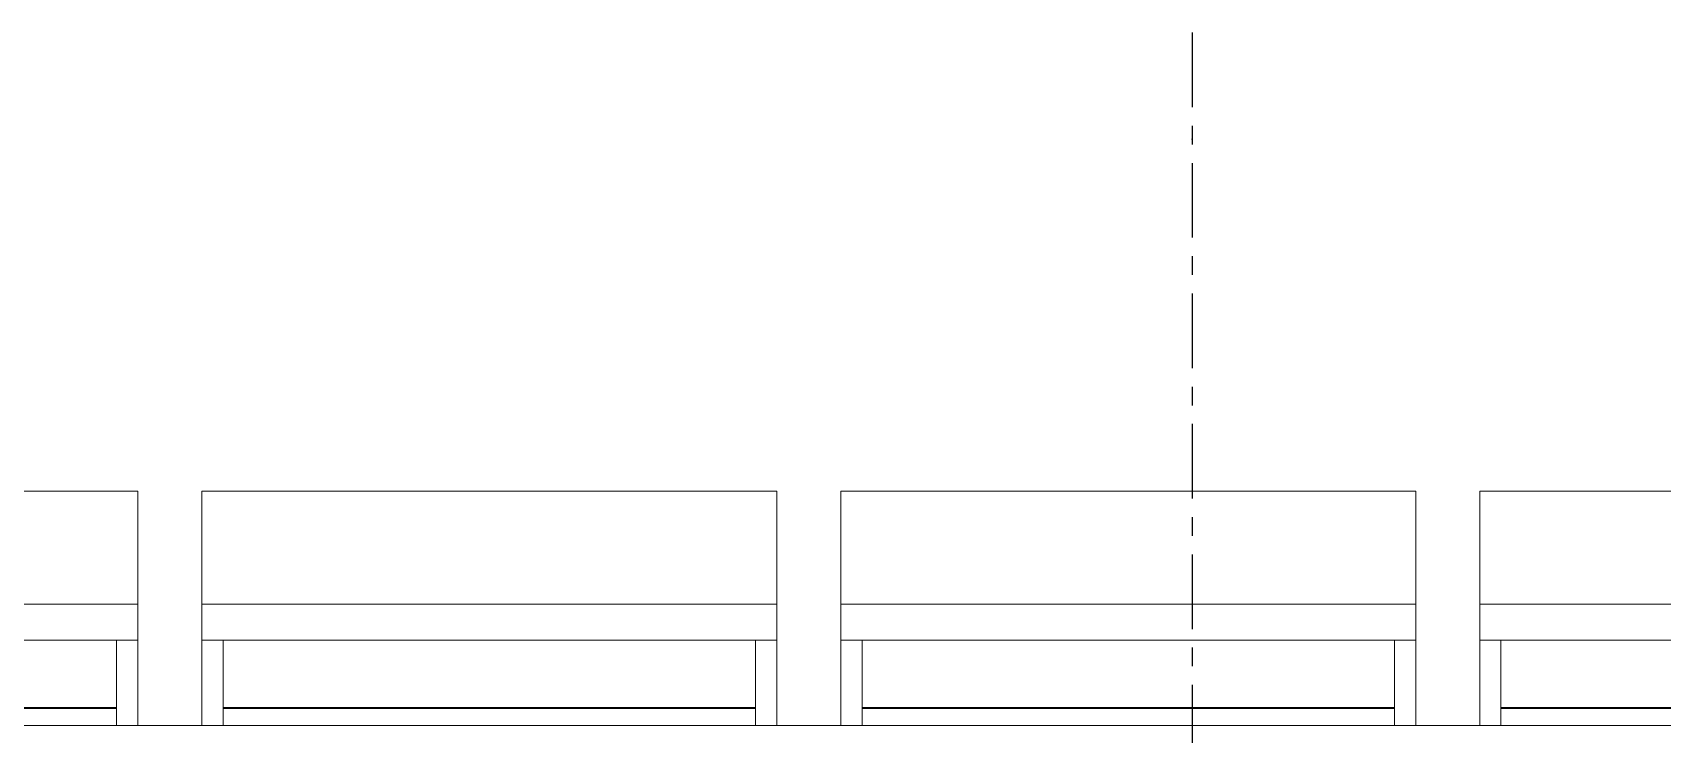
# Model space of a CAD drawing. Header units: millimetres. Extents: x 3774 to 718460, y -768339 to 192544.
# Drawn here: x 362925 to 366751, y -719217 to -717569 of the extents above; entities that cross this region are included whole.
import ezdxf
from ezdxf.enums import TextEntityAlignment as Align

# ---------------------------------------------------------------- set-up
doc = ezdxf.new("R2010")
doc.units = ezdxf.units.MM
doc.linetypes.add('TA_GL_000.70000', pattern=[1.925, 0.7, -0.175, 0.175, -0.175, 0.7])
doc.linetypes.add('XKITLINE00', pattern=[0])
for name, color, linetype in [('000 - 0_SYM_DWG_DIMS_SUB_COLOR_1', 7, 'Continuous'), ('000 - 0_SYM_DWG_GRID-BUBBLE_MAIN_COLOR_1', 7, 'Continuous'), ('000 - 0_SYM_DWG_GRIDLINE_MAIN_COLOR_251', 7, 'Continuous')]:
    doc.layers.add(name, color=color, linetype=linetype)
doc.layers.add('A-CANOPY', color=7, linetype='Continuous', lineweight=25)
doc.styles.add('ARIAL', font='arial.ttf')
doc.styles.add('FAMELINE_FOR_CKST', font='arial.ttf')
doc.styles.add('TA', font='', dxfattribs={"height": 4.5})
doc.styles.get('TA').set_extended_font_data('Cordia New')
doc.dimstyles.new('FAMELINE-CKST_C-C', dxfattribs={"dimtxt": 0.3, "dimasz": 0.15, "dimexe": 0.1, "dimexo": 0.1, "dimgap": 0.05, "dimtad": 1, "dimzin": 0, "dimdsep": 46, "dimtxsty": 'FAMELINE_FOR_CKST', "dimblk": 'ORIGIN', "dimblk1": 'ORIGIN', "dimblk2": 'ORIGIN', "dimsah": 1, "dimcen": 0.1, "dimdle": 0.1, "dimclrd": 7, "dimclre": 7, "dimclrt": 7, "dimadec": 0, "dimazin": 0, "dimtfac": 1, "dimtix": 1, "dimtmove": 2, "dimatfit": 3, "dimfxl": 1, "dimtolj": 1, "dimtzin": 0, "dimlwd": -1, "dimlwe": -1, "dimarcsym": 0})

# ---------------------------------------------------------------- blocks, each defined once
blk = doc.blocks.new('*U5742')
at = {"layer": '000 - 0_SYM_DWG_GRIDLINE_MAIN_COLOR_251', "color": 7, "linetype": 'ByBlock', "ltscale": 5}
blk.add_line((5, 0), (-245, 0), dxfattribs=at)
at = {"layer": '000 - 0_SYM_DWG_GRIDLINE_MAIN_COLOR_251', "color": 7}
blk.add_point((0, 0), dxfattribs=at)
at = {"color": 7, "style": 'TA', "flags": 1}
blk.add_attdef('LOCATION', (6, -6), '', height=4.5, rotation=270, dxfattribs=at)
at = {"layer": '000 - 0_SYM_DWG_GRID-BUBBLE_MAIN_COLOR_1', "color": 7, "style": 'ARIAL'}
blk.add_attdef('GRID-HEAD', text='', height=4, rotation=270, dxfattribs=at).set_placement((25, 0), align=Align.MIDDLE_CENTER)
blk = doc.blocks.new('_Origin')
at = {"color": 7, "linetype": 'ByBlock', "lineweight": -2}
blk.add_line((0, 0), (-1, 0), dxfattribs=at)
blk.add_circle((0, 0), 0.5, dxfattribs=at)
blk = doc.blocks.new('*D8327')
at = {"layer": '000 - 0_SYM_DWG_DIMS_SUB_COLOR_1', "color": 7, "transparency": 16777216}
for p, q in [((0, 7803), (0, 8084.2)), ((11400, 7803), (11400, 8084.2)), ((75, 8034.2), (11325, 8034.2))]:
    blk.add_line(p, q, dxfattribs=at)
at = {"layer": 'Defpoints', "color": 7, "transparency": 16777216}
for p in [(11400, 8034.2), (0, 7753), (11400, 7753)]:
    blk.add_point(p, dxfattribs=at)
at = {"layer": '000 - 0_SYM_DWG_DIMS_SUB_COLOR_1', "color": 7, "transparency": 16777216, "xscale": 75, "yscale": 75, "zscale": 75, "rotation": 180}
blk.add_blockref('_Origin', (0, 8034.2), dxfattribs=at)
at = {"layer": '000 - 0_SYM_DWG_DIMS_SUB_COLOR_1', "color": 7, "transparency": 16777216, "xscale": 75, "yscale": 75, "zscale": 75}
blk.add_blockref('_Origin', (11400, 8034.2), dxfattribs=at)
at = {"layer": '000 - 0_SYM_DWG_DIMS_SUB_COLOR_1', "color": 7, "transparency": 16777216, "insert": (5700, 8135.8), "char_height": 150, "attachment_point": 5, "style": 'FAMELINE_FOR_CKST'}
blk.add_mtext('\\A1;11400', dxfattribs=at)
blk = doc.blocks.new('*D8328')
at = {"layer": '000 - 0_SYM_DWG_DIMS_SUB_COLOR_1', "color": 7, "transparency": 16777216}
for p, q in [((11400, 7803), (11400, 8084.2)), ((22800, 7803), (22800, 8084.2)), ((11475, 8034.2), (22725, 8034.2))]:
    blk.add_line(p, q, dxfattribs=at)
at = {"layer": 'Defpoints', "color": 7, "transparency": 16777216}
for p in [(22800, 8034.2), (11400, 7753), (22800, 7753)]:
    blk.add_point(p, dxfattribs=at)
at = {"layer": '000 - 0_SYM_DWG_DIMS_SUB_COLOR_1', "color": 7, "transparency": 16777216, "xscale": 75, "yscale": 75, "zscale": 75, "rotation": 180}
blk.add_blockref('_Origin', (11400, 8034.2), dxfattribs=at)
at = {"layer": '000 - 0_SYM_DWG_DIMS_SUB_COLOR_1', "color": 7, "transparency": 16777216, "xscale": 75, "yscale": 75, "zscale": 75}
blk.add_blockref('_Origin', (22800, 8034.2), dxfattribs=at)
at = {"layer": '000 - 0_SYM_DWG_DIMS_SUB_COLOR_1', "color": 7, "transparency": 16777216, "insert": (17100, 8135.8), "char_height": 150, "attachment_point": 5, "style": 'FAMELINE_FOR_CKST'}
blk.add_mtext('\\A1;11400', dxfattribs=at)
blk = doc.blocks.new('*A812963')
at = {"layer": 'A-CANOPY', "color": 7, "linetype": 'XKITLINE00', "lineweight": 0}
blk.add_line((1853.280041, -42.787037), (1988.480119, -42.787037), dxfattribs=at)
blk = doc.blocks.new('*A1743056')
at = {"layer": 'A-CANOPY', "color": 7, "linetype": 'XKITLINE00', "lineweight": 0}
for p, q in [((1880.880119, -42.787037), (1880.880119, -41.187037)), ((1881.280119, -42.787037), (1881.280119, -41.187037))]:
    blk.add_line(p, q, dxfattribs=at)
blk = doc.blocks.new('*A1753057')
at = {"layer": 'A-CANOPY', "color": 7, "linetype": 'XKITLINE00', "lineweight": 0}
for p, q in [((1882.480041, -42.787037), (1882.480041, -41.187037)), ((1882.880041, -42.787037), (1882.880041, -41.187037))]:
    blk.add_line(p, q, dxfattribs=at)
blk = doc.blocks.new('*A1823064')
at = {"layer": 'A-CANOPY', "color": 7, "linetype": 'XKITLINE00', "lineweight": 0}
for p, q in [((1892.880119, -42.787037), (1892.880119, -41.187037)), ((1893.280119, -42.787037), (1893.280119, -41.187037))]:
    blk.add_line(p, q, dxfattribs=at)
blk = doc.blocks.new('*A1833065')
at = {"layer": 'A-CANOPY', "color": 7, "linetype": 'XKITLINE00', "lineweight": 0}
for p, q in [((1904.880119, -42.787037), (1904.880119, -41.187037)), ((1905.280119, -42.787037), (1905.280119, -41.187037))]:
    blk.add_line(p, q, dxfattribs=at)
blk = doc.blocks.new('*A1843066')
at = {"layer": 'A-CANOPY', "color": 7, "linetype": 'XKITLINE00', "lineweight": 0}
for p, q in [((1894.480041, -42.787037), (1894.480041, -41.187037)), ((1894.880041, -42.787037), (1894.880041, -41.187037))]:
    blk.add_line(p, q, dxfattribs=at)
blk = doc.blocks.new('*A1853067')
at = {"layer": 'A-CANOPY', "color": 7, "linetype": 'XKITLINE00', "lineweight": 0}
for p, q in [((1906.480041, -41.187037), (1906.480041, -38.387037)), ((1906.480041, -38.387037), (1917.280041, -38.387037)), ((1917.280041, -38.387037), (1917.280041, -41.187037)), ((1906.480041, -40.507037), (1917.280041, -40.507037)), ((1917.280041, -41.187037), (1906.480041, -41.187037)), ((1906.880041, -42.447037), (1916.880119, -42.447037)), ((1906.880041, -42.467037), (1916.880119, -42.467037))]:
    blk.add_line(p, q, dxfattribs=at)
blk = doc.blocks.new('*A1953077')
at = {"layer": 'A-CANOPY', "color": 7, "linetype": 'XKITLINE00', "lineweight": 0}
for p, q in [((1906.480041, -42.787037), (1906.480041, -41.187037)), ((1906.880041, -42.787037), (1906.880041, -41.187037))]:
    blk.add_line(p, q, dxfattribs=at)
blk = doc.blocks.new('*A2443126')
at = {"layer": 'A-CANOPY', "color": 7, "linetype": 'XKITLINE00', "lineweight": 0}
for p, q in [((1870.480041, -41.187037), (1870.480041, -38.387037)), ((1870.480041, -38.387037), (1881.280041, -38.387037)), ((1881.280041, -38.387037), (1881.280041, -41.187037)), ((1870.480041, -40.507037), (1881.280041, -40.507037)), ((1881.280041, -41.187037), (1870.480041, -41.187037)), ((1870.880041, -42.447037), (1880.880119, -42.447037)), ((1870.880041, -42.467037), (1880.880119, -42.467037))]:
    blk.add_line(p, q, dxfattribs=at)
blk = doc.blocks.new('*A2453127')
at = {"layer": 'A-CANOPY', "color": 7, "linetype": 'XKITLINE00', "lineweight": 0}
for p, q in [((1882.480041, -41.187037), (1882.480041, -38.387037)), ((1882.480041, -38.387037), (1893.280041, -38.387037)), ((1893.280041, -38.387037), (1893.280041, -41.187037)), ((1882.480041, -40.507037), (1893.280041, -40.507037)), ((1893.280041, -41.187037), (1882.480041, -41.187037)), ((1882.880041, -42.447037), (1892.880119, -42.447037)), ((1882.880041, -42.467037), (1892.880119, -42.467037))]:
    blk.add_line(p, q, dxfattribs=at)
blk = doc.blocks.new('*A2463128')
at = {"layer": 'A-CANOPY', "color": 7, "linetype": 'XKITLINE00', "lineweight": 0}
for p, q in [((1894.480041, -41.187037), (1894.480041, -38.387037)), ((1894.480041, -38.387037), (1905.280041, -38.387037)), ((1905.280041, -38.387037), (1905.280041, -41.187037)), ((1894.480041, -40.507037), (1905.280041, -40.507037)), ((1905.280041, -41.187037), (1894.480041, -41.187037)), ((1894.880041, -42.447037), (1904.880119, -42.447037)), ((1894.880041, -42.467037), (1904.880119, -42.467037))]:
    blk.add_line(p, q, dxfattribs=at)
blk = doc.blocks.new('W-1-PP19-SE-ENT3_20260407-084553_PP19_ENT3_LOPL')
at = {"color": 7, "lineweight": 0, "xscale": 125, "yscale": 125, "zscale": 125}
for name in ['*A2443126', '*A2453127', '*A2463128', '*A1853067', '*A1743056', '*A1753057', '*A1823064', '*A1843066', '*A1833065', '*A1953077', '*A812963']:
    blk.add_blockref(name, (-226235, 11475), dxfattribs=at)
blk = doc.blocks.new('W-1-PP19-SE-ENT3_20260407-084520_PP19_ENT3_MAIN_DIMS_PL')
at = {"layer": '000 - 0_SYM_DWG_GRIDLINE_MAIN_COLOR_251', "color": 7, "linetype": 'TA_GL_000.70000', "xscale": 50.0000000000001, "yscale": 50.0000000000001, "zscale": 50.0000000000001, "rotation": 90}
blk.add_blockref('*U5742', (11400, 7503), dxfattribs=at)
at = {"layer": '000 - 0_SYM_DWG_DIMS_SUB_COLOR_1', "color": 7}
for base, p1, p2, override, picture, middle in [((11400, 8034.2), (0, 7753), (11400, 7753), {"dimscale": 500, "dimdec": 0, "dimlfac": 1, "dimclrd": 7, "dimclre": 7, "dimclrt": 7}, '*D8327', (5700, 8135.8)), ((22800, 8034.2), (11400, 7753), (22800, 7753), {"dimscale": 500, "dimdec": 0, "dimclrd": 7, "dimclre": 7, "dimclrt": 7}, '*D8328', (17100, 8135.8))]:
    dim = blk.add_linear_dim(base=base, p1=p1, p2=p2, angle=180, dimstyle='FAMELINE-CKST_C-C', override=override, dxfattribs=at)
    dim.commit()
    dim.dimension.update_dxf_attribs({"geometry": picture, "text_midpoint": middle})

msp = doc.modelspace()

# ---------------------------------------------------------------- block references
at = {"color": 7}
msp.add_blockref('W-1-PP19-SE-ENT3_20260407-084520_PP19_ENT3_MAIN_DIMS_PL', (354246.645, -725322.382), dxfattribs=at)

# ---------------------------------------------------------------- next in the draw order: block references
msp.add_blockref('W-1-PP19-SE-ENT3_20260407-084553_PP19_ENT3_LOPL', (354246.645, -725322.382), dxfattribs=at)

doc.saveas('drawing.dxf')
